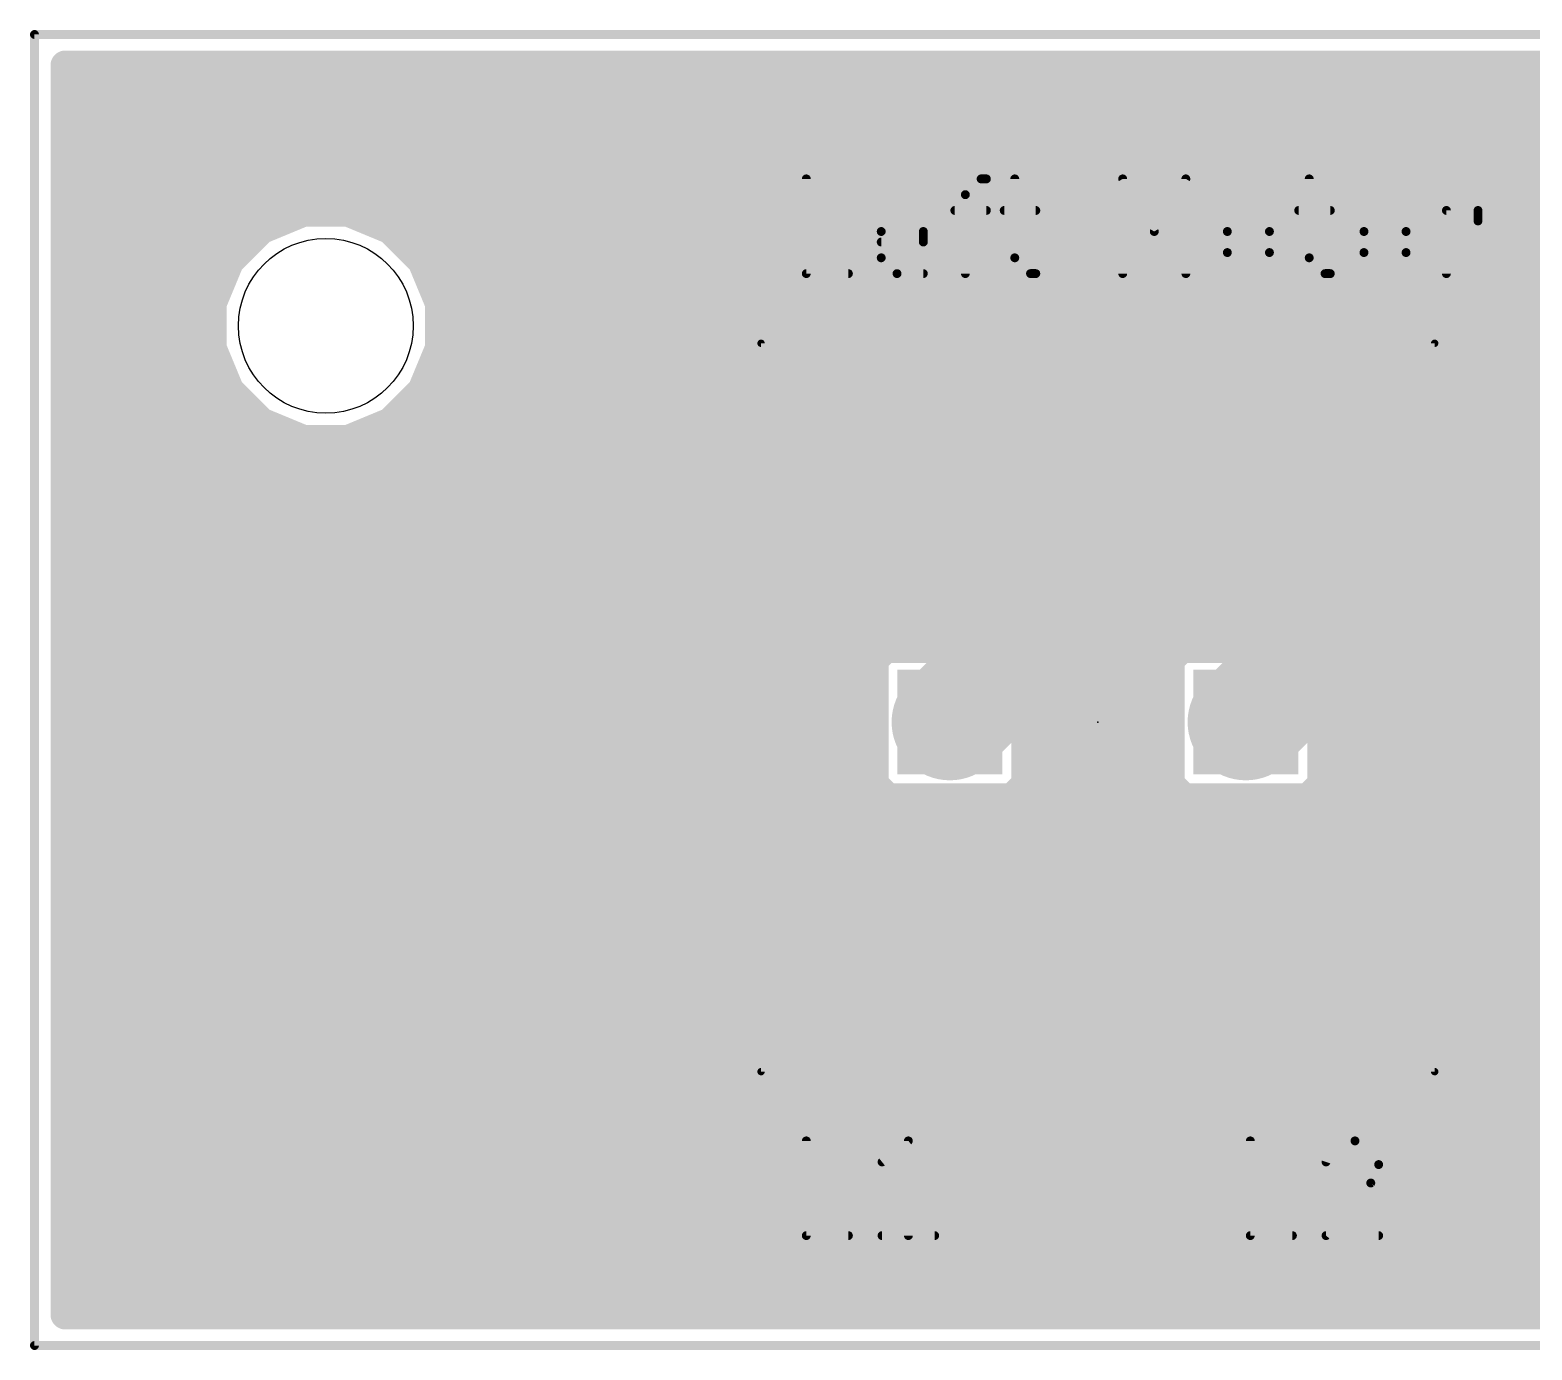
# Model space of a CAD drawing. Extents: x -50 to 50, y 0 to 88.
# Drawn here: x -50.08 to -24.3, y 65.42 to 88.08 of the extents above; entities that cross this region are included whole.
import ezdxf

# ---------------------------------------------------------------- set-up
doc = ezdxf.new("R2010")
doc.units = 0
for name, color, linetype in [('1', 12, 'CONTINUOUS'), ('16', 132, 'CONTINUOUS'), ('17', 110, 'CONTINUOUS'), ('20', 31, 'CONTINUOUS'), ('21', 253, 'CONTINUOUS'), ('23', 53, 'CONTINUOUS')]:
    doc.layers.add(name, color=color, linetype=linetype)

# ---------------------------------------------------------------- blocks, each defined once
blk = doc.blocks.new('RECT')
blk.add_solid([(-0.5, -0.5), (0.5, -0.5), (-0.5, 0.5), (0.5, 0.5)])
blk = doc.blocks.new('SQUAREP')
blk.add_solid([(-0.5, -0.5), (0.5, -0.5), (-0.5, 0.5), (0.5, 0.5)])

msp = doc.modelspace()

# ---------------------------------------------------------------- linework, layer by layer
at = {"layer": '1'}
for points, const_width in [([(-49.4738, 66.0262), (-49.4738, 87.4738)], 0.5), ([(-49.4738, 87.4738), (49.4738, 87.4738)], 0.5), ([(-49.4738, 87), (49.4738, 87)], 0.5), ([(-49.4738, 86.5), (49.4738, 86.5)], 0.5), ([(-25.679, 86.4924), (-26.1944, 86.2789)], 0.5), ([(-14.961, 86.4924), (-25.679, 86.4924)], 0.5), ([(-26.1944, 86.2789), (-26.5889, 85.8844)], 0.5), ([(-49.4738, 86), (-26.4733, 86)], 0.5), ([(-26.5889, 85.8844), (-34.9709, 77.5024)], 0.5), ([(-34.29, 76.2), (-25.4, 85.09)], 2), ([(-25.4, 85.09), (-15.24, 85.09)], 2), ([(-49.4738, 85.5), (-26.9733, 85.5)], 0.5), ([(-49.4738, 85), (-27.4733, 85)], 0.5), ([(-45.3879, 84.95), (-46.1046, 84.6531)], 0.5), ([(-44.6121, 84.95), (-45.3879, 84.95)], 0.5), ([(-43.8954, 84.6531), (-44.6121, 84.95)], 0.5), ([(-46.1046, 84.6531), (-46.6531, 84.1046)], 0.5), ([(-43.3469, 84.1046), (-43.8954, 84.6531)], 0.5), ([(-49.4738, 84.5), (-46.2577, 84.5)], 0.5), ([(-43.7423, 84.5), (-27.9733, 84.5)], 0.5), ([(-46.6531, 84.1046), (-46.95, 83.3879)], 0.5), ([(-43.05, 83.3879), (-43.3469, 84.1046)], 0.5), ([(-49.4738, 84), (-46.6964, 84)], 0.5), ([(-43.3035, 84), (-28.4733, 84)], 0.5), ([(-32.9876, 75.5191), (-24.8191, 83.6876)], 0.5), ([(-24.8191, 83.6876), (-23.7057, 83.6876)], 0.5), ([(-49.4738, 83.5), (-46.9036, 83.5)], 0.5), ([(-46.95, 83.3879), (-46.95, 82.6121)], 0.5), ([(-43.0964, 83.5), (-28.9733, 83.5)], 0.5), ([(-43.05, 82.6121), (-43.05, 83.3879)], 0.5), ([(-29.21, 76.2), (-22.86, 82.55)], 2), ([(-24.0489, 83.3444), (-29.8909, 77.5024)], 0.5), ([(-25.0067, 83.5), (-23.8933, 83.5)], 0.5), ([(-49.4738, 83), (-46.95, 83)], 0.5), ([(-43.05, 83), (-29.4733, 83)], 0.5), ([(-25.5067, 83), (-24.3933, 83)], 0.5), ([(-49.4738, 82.5), (-46.9036, 82.5)], 0.5), ([(-46.95, 82.6121), (-46.6531, 81.8954)], 0.5), ([(-43.3469, 81.8954), (-43.05, 82.6121)], 0.5), ([(-43.0964, 82.5), (-29.9733, 82.5)], 0.5), ([(-26.0067, 82.5), (-24.8933, 82.5)], 0.5), ([(-49.4738, 82), (-46.6965, 82)], 0.5), ([(-43.3036, 82), (-30.4733, 82)], 0.5), ([(-26.5067, 82), (-25.3933, 82)], 0.5), ([(-46.6531, 81.8954), (-46.1046, 81.3469)], 0.5), ([(-43.8954, 81.3469), (-43.3469, 81.8954)], 0.5), ([(-49.4738, 81.5), (-46.2577, 81.5)], 0.5), ([(-43.7423, 81.5), (-30.9733, 81.5)], 0.5), ([(-27.0067, 81.5), (-25.8933, 81.5)], 0.5), ([(-46.1046, 81.3469), (-45.3879, 81.05)], 0.5), ([(-44.6121, 81.05), (-43.8954, 81.3469)], 0.5), ([(-49.4738, 81), (-31.4733, 81)], 0.5), ([(-45.3879, 81.05), (-44.6121, 81.05)], 0.5), ([(-27.9076, 75.5191), (-22.2791, 81.1476)], 0.5), ([(-27.5067, 81), (-26.3933, 81)], 0.5), ([(-49.4738, 80.5), (-31.9733, 80.5)], 0.5), ([(-28.0067, 80.5), (-26.8933, 80.5)], 0.5), ([(-49.4738, 80), (-32.4733, 80)], 0.5), ([(-28.5067, 80), (-27.3933, 80)], 0.5), ([(-49.4738, 79.5), (-32.9733, 79.5)], 0.5), ([(-29.0067, 79.5), (-27.8933, 79.5)], 0.5), ([(-49.4738, 79), (-33.4733, 79)], 0.5), ([(-29.5067, 79), (-28.3933, 79)], 0.5), ([(-24.4267, 79), (-22.9924, 79)], 0.5), ([(-49.4738, 78.5), (-33.9733, 78.5)], 0.5), ([(-30.0067, 78.5), (-28.8933, 78.5)], 0.5), ([(-24.9267, 78.5), (-22.9924, 78.5)], 0.5), ([(-49.4738, 78), (-34.4733, 78)], 0.5), ([(-30.5067, 78), (-29.3933, 78)], 0.5), ([(-25.4267, 78), (-22.9924, 78)], 0.5), ([(-49.4738, 77.5), (-35.3591, 77.5)], 0.5), ([(-35.3567, 77.5024), (-35.5924, 77.2667)], 0.5), ([(-34.9709, 77.5024), (-35.3567, 77.5024)], 0.5), ([(-31.0067, 77.5), (-30.2791, 77.5)], 0.5), ([(-30.2767, 77.5024), (-30.5124, 77.2667)], 0.5), ([(-29.8909, 77.5024), (-30.2767, 77.5024)], 0.5), ([(-25.9267, 77.5), (-22.9924, 77.5)], 0.5), ([(-35.5924, 77.2667), (-35.5924, 76.7204)], 0.5), ([(-30.5124, 77.2667), (-30.5124, 76.7204)], 0.5), ([(-49.4738, 77), (-35.5924, 77)], 0.5), ([(-31.5067, 77), (-30.5124, 77)], 0.5), ([(-26.4267, 77), (-22.9924, 77)], 0.5), ([(-35.5924, 76.7204), (-35.6924, 76.479)], 0.5), ([(-30.5124, 76.7204), (-30.6124, 76.479)], 0.5), ([(-49.4738, 76.5), (-35.6837, 76.5)], 0.5), ([(-35.6924, 76.479), (-35.6924, 75.921)], 0.5), ([(-32.0067, 76.5), (-30.6037, 76.5)], 0.5), ([(-30.6124, 76.479), (-30.6124, 75.921)], 0.5), ([(-26.9267, 76.5), (-22.9924, 76.5)], 0.5), ([(-49.4738, 76), (-35.6924, 76)], 0.5), ([(-35.6924, 75.921), (-35.5924, 75.6796)], 0.5), ([(-32.5067, 76), (-30.6124, 76)], 0.5), ([(-30.6124, 75.921), (-30.5124, 75.6796)], 0.5), ([(-27.4267, 76), (-22.9924, 76)], 0.5), ([(-35.5924, 75.6796), (-35.5924, 75.1333)], 0.5), ([(-30.5124, 75.6796), (-30.5124, 75.1333)], 0.5), ([(-49.4738, 75.5), (-35.5924, 75.5)], 0.5), ([(-32.9876, 75.1333), (-32.9876, 75.5191)], 0.5), ([(-32.9876, 75.5), (-30.5124, 75.5)], 0.5), ([(-27.9076, 75.1333), (-27.9076, 75.5191)], 0.5), ([(-27.9076, 75.5), (-22.9924, 75.5)], 0.5), ([(-35.5924, 75.1333), (-35.3567, 74.8976)], 0.5), ([(-33.2233, 74.8976), (-32.9876, 75.1333)], 0.5), ([(-30.5124, 75.1333), (-30.2767, 74.8976)], 0.5), ([(-28.1433, 74.8976), (-27.9076, 75.1333)], 0.5), ([(-49.4738, 75), (-35.4591, 75)], 0.5), ([(-35.3567, 74.8976), (-34.8104, 74.8976)], 0.5), ([(-34.8104, 74.8976), (-34.569, 74.7976)], 0.5), ([(-34.569, 74.7976), (-34.011, 74.7976)], 0.5), ([(-34.011, 74.7976), (-33.7696, 74.8976)], 0.5), ([(-33.7696, 74.8976), (-33.2233, 74.8976)], 0.5), ([(-33.1209, 75), (-30.3791, 75)], 0.5), ([(-30.2767, 74.8976), (-29.7304, 74.8976)], 0.5), ([(-29.7304, 74.8976), (-29.489, 74.7976)], 0.5), ([(-29.489, 74.7976), (-28.931, 74.7976)], 0.5), ([(-28.931, 74.7976), (-28.6896, 74.8976)], 0.5), ([(-28.6896, 74.8976), (-28.1433, 74.8976)], 0.5), ([(-28.0409, 75), (-22.9924, 75)], 0.5), ([(-49.4738, 74.5), (-22.9924, 74.5)], 0.5), ([(-49.4738, 74), (-22.9924, 74)], 0.5), ([(-49.4738, 73.5), (-22.9924, 73.5)], 0.5), ([(-49.4738, 73), (-22.9924, 73)], 0.5), ([(-49.4738, 72.5), (-22.9924, 72.5)], 0.5), ([(-49.4738, 72), (-22.9924, 72)], 0.5), ([(-49.4738, 71.5), (-22.9924, 71.5)], 0.5), ([(-49.4738, 71), (-22.9924, 71)], 0.5), ([(-49.4738, 70.5), (-22.9924, 70.5)], 0.5), ([(-49.4738, 70), (-22.9924, 70)], 0.5), ([(-49.4738, 69.5), (-22.9924, 69.5)], 0.5), ([(-49.4738, 69), (-22.9924, 69)], 0.5), ([(-49.4738, 68.5), (-22.9924, 68.5)], 0.5), ([(-49.4738, 68), (-22.9924, 68)], 0.5), ([(-49.4738, 67.5), (-22.9924, 67.5)], 0.5), ([(-49.4738, 67), (-22.9924, 67)], 0.5), ([(-49.4738, 66.5), (-22.9924, 66.5)], 0.5), ([(-23.782, 66.0262), (-49.4738, 66.0262)], 0.5)]:
    msp.add_lwpolyline(points, dxfattribs=dict(at, const_width=const_width))
for points, const_width in [([(-49.3488, 87.4738, 1), (-49.5988, 87.4738)], 0.25), ([(-49.4738, 87.5988, 1), (-49.4738, 87.3488)], 0.25), ([(-49.4738, 87.125, 1), (-49.4738, 86.875)], 0.25), ([(-49.4738, 86.625, 1), (-49.4738, 86.375)], 0.25), ([(-25.679, 86.6174, 1), (-25.679, 86.3674)], 0.25), ([(-25.6311, 86.3769, 1), (-25.7268, 86.6079)], 0.25), ([(-26.2422, 86.3944, 1), (-26.1466, 86.1634)], 0.25), ([(-26.106, 86.1905, 1), (-26.2828, 86.3673)], 0.25), ([(-49.4738, 86.125, 1), (-49.4738, 85.875)], 0.25), ([(-26.6773, 85.9728, 1), (-26.5005, 85.796)], 0.25), ([(-26.5005, 85.796, 1), (-26.6773, 85.9728)], 0.25), ([(-26.4733, 85.875, 1), (-26.4733, 86.125)], 0.25), ([(-25.4, 85.59, 1), (-25.4, 84.59)], 1), ([(-25.0464, 84.7364, 1), (-25.7536, 85.4436)], 1), ([(-49.4738, 85.625, 1), (-49.4738, 85.375)], 0.25), ([(-26.9733, 85.375, 1), (-26.9733, 85.625)], 0.25), ([(-49.4738, 85.125, 1), (-49.4738, 84.875)], 0.25), ([(-45.3879, 85.075, 1), (-45.3879, 84.825)], 0.25), ([(-45.34, 84.8345, 1), (-45.4357, 85.0655)], 0.25), ([(-44.5643, 85.0655, 1), (-44.66, 84.8345)], 0.25), ([(-44.6121, 84.825, 1), (-44.6121, 85.075)], 0.25), ([(-27.4733, 84.875, 1), (-27.4733, 85.125)], 0.25), ([(-46.1524, 84.7686, 1), (-46.0567, 84.5376)], 0.25), ([(-46.0162, 84.5647, 1), (-46.193, 84.7415)], 0.25), ([(-43.807, 84.7415, 1), (-43.9838, 84.5647)], 0.25), ([(-43.9432, 84.5376, 1), (-43.8476, 84.7686)], 0.25), ([(-49.4738, 84.625, 1), (-49.4738, 84.375)], 0.25), ([(-46.2577, 84.375, 1), (-46.2577, 84.625)], 0.25), ([(-43.7423, 84.625, 1), (-43.7423, 84.375)], 0.25), ([(-27.9733, 84.375, 1), (-27.9733, 84.625)], 0.25), ([(-46.7415, 84.193, 1), (-46.5647, 84.0162)], 0.25), ([(-46.5376, 84.0567, 1), (-46.7686, 84.1524)], 0.25), ([(-43.2314, 84.1524, 1), (-43.4624, 84.0567)], 0.25), ([(-43.4353, 84.0162, 1), (-43.2585, 84.193)], 0.25), ([(-49.4738, 84.125, 1), (-49.4738, 83.875)], 0.25), ([(-46.6964, 83.875, 1), (-46.6964, 84.125)], 0.25), ([(-43.3035, 84.125, 1), (-43.3035, 83.875)], 0.25), ([(-28.4733, 83.875, 1), (-28.4733, 84.125)], 0.25), ([(-24.8191, 83.8126, 1), (-24.8191, 83.5626)], 0.25), ([(-24.7307, 83.5992, 1), (-24.9075, 83.776)], 0.25), ([(-49.4738, 83.625, 1), (-49.4738, 83.375)], 0.25), ([(-46.825, 83.3879, 1), (-47.075, 83.3879)], 0.25), ([(-47.0655, 83.4357, 1), (-46.8345, 83.34)], 0.25), ([(-46.9036, 83.375, 1), (-46.9036, 83.625)], 0.25), ([(-43.0964, 83.625, 1), (-43.0964, 83.375)], 0.25), ([(-42.925, 83.3879, 1), (-43.175, 83.3879)], 0.25), ([(-43.1655, 83.34, 1), (-42.9345, 83.4357)], 0.25), ([(-28.9733, 83.375, 1), (-28.9733, 83.625)], 0.25), ([(-25.0067, 83.625, 1), (-25.0067, 83.375)], 0.25), ([(-49.4738, 83.125, 1), (-49.4738, 82.875)], 0.25), ([(-46.95, 82.875, 1), (-46.95, 83.125)], 0.25), ([(-43.05, 83.125, 1), (-43.05, 82.875)], 0.25), ([(-29.4733, 82.875, 1), (-29.4733, 83.125)], 0.25), ([(-25.5067, 83.125, 1), (-25.5067, 82.875)], 0.25), ([(-24.3933, 82.875, 1), (-24.3933, 83.125)], 0.25), ([(-49.4738, 82.625, 1), (-49.4738, 82.375)], 0.25), ([(-46.8345, 82.66, 1), (-47.0655, 82.5643)], 0.25), ([(-46.9036, 82.375, 1), (-46.9036, 82.625)], 0.25), ([(-43.0964, 82.625, 1), (-43.0964, 82.375)], 0.25), ([(-42.9345, 82.5643, 1), (-43.1655, 82.66)], 0.25), ([(-29.9733, 82.375, 1), (-29.9733, 82.625)], 0.25), ([(-26.0067, 82.625, 1), (-26.0067, 82.375)], 0.25), ([(-24.8933, 82.375, 1), (-24.8933, 82.625)], 0.25), ([(-47.075, 82.6121, 1), (-46.825, 82.6121)], 0.25), ([(-43.175, 82.6121, 1), (-42.925, 82.6121)], 0.25), ([(-49.4738, 82.125, 1), (-49.4738, 81.875)], 0.25), ([(-46.6965, 81.875, 1), (-46.6965, 82.125)], 0.25), ([(-43.3036, 82.125, 1), (-43.3036, 81.875)], 0.25), ([(-30.4733, 81.875, 1), (-30.4733, 82.125)], 0.25), ([(-26.5067, 82.125, 1), (-26.5067, 81.875)], 0.25), ([(-25.3933, 81.875, 1), (-25.3933, 82.125)], 0.25), ([(-46.5647, 81.9838, 1), (-46.7415, 81.807)], 0.25), ([(-46.7686, 81.8476, 1), (-46.5376, 81.9432)], 0.25), ([(-43.4624, 81.9432, 1), (-43.2314, 81.8476)], 0.25), ([(-43.2585, 81.807, 1), (-43.4353, 81.9838)], 0.25), ([(-49.4738, 81.625, 1), (-49.4738, 81.375)], 0.25), ([(-46.2577, 81.375, 1), (-46.2577, 81.625)], 0.25), ([(-43.7423, 81.625, 1), (-43.7423, 81.375)], 0.25), ([(-30.9733, 81.375, 1), (-30.9733, 81.625)], 0.25), ([(-27.0067, 81.625, 1), (-27.0067, 81.375)], 0.25), ([(-25.8933, 81.375, 1), (-25.8933, 81.625)], 0.25), ([(-46.0567, 81.4624, 1), (-46.1524, 81.2314)], 0.25), ([(-46.193, 81.2585, 1), (-46.0162, 81.4353)], 0.25), ([(-43.9838, 81.4353, 1), (-43.807, 81.2585)], 0.25), ([(-43.8476, 81.2314, 1), (-43.9432, 81.4624)], 0.25), ([(-49.4738, 81.125, 1), (-49.4738, 80.875)], 0.25), ([(-45.3879, 81.175, 1), (-45.3879, 80.925)], 0.25), ([(-45.4357, 80.9345, 1), (-45.34, 81.1655)], 0.25), ([(-44.66, 81.1655, 1), (-44.5643, 80.9345)], 0.25), ([(-44.6121, 80.925, 1), (-44.6121, 81.175)], 0.25), ([(-31.4733, 80.875, 1), (-31.4733, 81.125)], 0.25), ([(-27.5067, 81.125, 1), (-27.5067, 80.875)], 0.25), ([(-26.3933, 80.875, 1), (-26.3933, 81.125)], 0.25), ([(-49.4738, 80.625, 1), (-49.4738, 80.375)], 0.25), ([(-31.9733, 80.375, 1), (-31.9733, 80.625)], 0.25), ([(-28.0067, 80.625, 1), (-28.0067, 80.375)], 0.25), ([(-26.8933, 80.375, 1), (-26.8933, 80.625)], 0.25), ([(-49.4738, 80.125, 1), (-49.4738, 79.875)], 0.25), ([(-32.4733, 79.875, 1), (-32.4733, 80.125)], 0.25), ([(-28.5067, 80.125, 1), (-28.5067, 79.875)], 0.25), ([(-27.3933, 79.875, 1), (-27.3933, 80.125)], 0.25), ([(-49.4738, 79.625, 1), (-49.4738, 79.375)], 0.25), ([(-32.9733, 79.375, 1), (-32.9733, 79.625)], 0.25), ([(-29.0067, 79.625, 1), (-29.0067, 79.375)], 0.25), ([(-27.8933, 79.375, 1), (-27.8933, 79.625)], 0.25), ([(-49.4738, 79.125, 1), (-49.4738, 78.875)], 0.25), ([(-33.4733, 78.875, 1), (-33.4733, 79.125)], 0.25), ([(-29.5067, 79.125, 1), (-29.5067, 78.875)], 0.25), ([(-28.3933, 78.875, 1), (-28.3933, 79.125)], 0.25), ([(-24.4267, 79.125, 1), (-24.4267, 78.875)], 0.25), ([(-49.4738, 78.625, 1), (-49.4738, 78.375)], 0.25), ([(-33.9733, 78.375, 1), (-33.9733, 78.625)], 0.25), ([(-30.0067, 78.625, 1), (-30.0067, 78.375)], 0.25), ([(-28.8933, 78.375, 1), (-28.8933, 78.625)], 0.25), ([(-24.9267, 78.625, 1), (-24.9267, 78.375)], 0.25), ([(-49.4738, 78.125, 1), (-49.4738, 77.875)], 0.25), ([(-34.4733, 77.875, 1), (-34.4733, 78.125)], 0.25), ([(-30.5067, 78.125, 1), (-30.5067, 77.875)], 0.25), ([(-29.3933, 77.875, 1), (-29.3933, 78.125)], 0.25), ([(-25.4267, 78.125, 1), (-25.4267, 77.875)], 0.25), ([(-49.4738, 77.625, 1), (-49.4738, 77.375)], 0.25), ([(-35.3567, 77.6274, 1), (-35.3567, 77.3774)], 0.25), ([(-35.2683, 77.414, 1), (-35.4451, 77.5908)], 0.25), ([(-35.3591, 77.375, 1), (-35.3591, 77.625)], 0.25), ([(-35.0593, 77.5908, 1), (-34.8825, 77.414)], 0.25), ([(-34.9709, 77.3774, 1), (-34.9709, 77.6274)], 0.25), ([(-31.0067, 77.625, 1), (-31.0067, 77.375)], 0.25), ([(-30.2767, 77.6274, 1), (-30.2767, 77.3774)], 0.25), ([(-30.1883, 77.414, 1), (-30.3651, 77.5908)], 0.25), ([(-30.2791, 77.375, 1), (-30.2791, 77.625)], 0.25), ([(-29.9793, 77.5908, 1), (-29.8025, 77.414)], 0.25), ([(-29.8909, 77.3774, 1), (-29.8909, 77.6274)], 0.25), ([(-25.9267, 77.625, 1), (-25.9267, 77.375)], 0.25), ([(-35.4674, 77.2667, 1), (-35.7174, 77.2667)], 0.25), ([(-35.6808, 77.3551, 1), (-35.504, 77.1783)], 0.25), ([(-30.3874, 77.2667, 1), (-30.6374, 77.2667)], 0.25), ([(-30.6008, 77.3551, 1), (-30.424, 77.1783)], 0.25), ([(-49.4738, 77.125, 1), (-49.4738, 76.875)], 0.25), ([(-35.5924, 76.875, 1), (-35.5924, 77.125)], 0.25), ([(-31.5067, 77.125, 1), (-31.5067, 76.875)], 0.25), ([(-30.5124, 76.875, 1), (-30.5124, 77.125)], 0.25), ([(-26.4267, 77.125, 1), (-26.4267, 76.875)], 0.25), ([(-35.7174, 76.7204, 1), (-35.4674, 76.7204)], 0.25), ([(-35.4769, 76.6725, 1), (-35.7079, 76.7682)], 0.25), ([(-34.6436, 76.5536, 1), (-33.9364, 75.8464)], 1), ([(-30.6374, 76.7204, 1), (-30.3874, 76.7204)], 0.25), ([(-30.3969, 76.6725, 1), (-30.6279, 76.7682)], 0.25), ([(-29.5636, 76.5536, 1), (-28.8564, 75.8464)], 1), ([(-49.4738, 76.625, 1), (-49.4738, 76.375)], 0.25), ([(-35.5674, 76.479, 1), (-35.8174, 76.479)], 0.25), ([(-35.8079, 76.5268, 1), (-35.5769, 76.4311)], 0.25), ([(-35.6837, 76.375, 1), (-35.6837, 76.625)], 0.25), ([(-32.0067, 76.625, 1), (-32.0067, 76.375)], 0.25), ([(-30.4874, 76.479, 1), (-30.7374, 76.479)], 0.25), ([(-30.7279, 76.5268, 1), (-30.4969, 76.4311)], 0.25), ([(-30.6037, 76.375, 1), (-30.6037, 76.625)], 0.25), ([(-26.9267, 76.625, 1), (-26.9267, 76.375)], 0.25), ([(-49.4738, 76.125, 1), (-49.4738, 75.875)], 0.25), ([(-35.5769, 75.9689, 1), (-35.8079, 75.8732)], 0.25), ([(-35.8174, 75.921, 1), (-35.5674, 75.921)], 0.25), ([(-35.6924, 75.875, 1), (-35.6924, 76.125)], 0.25), ([(-32.5067, 76.125, 1), (-32.5067, 75.875)], 0.25), ([(-30.4969, 75.9689, 1), (-30.7279, 75.8732)], 0.25), ([(-30.7374, 75.921, 1), (-30.4874, 75.921)], 0.25), ([(-30.6124, 75.875, 1), (-30.6124, 76.125)], 0.25), ([(-27.4267, 76.125, 1), (-27.4267, 75.875)], 0.25), ([(-35.4674, 75.6796, 1), (-35.7174, 75.6796)], 0.25), ([(-35.7079, 75.6318, 1), (-35.4769, 75.7275)], 0.25), ([(-30.3874, 75.6796, 1), (-30.6374, 75.6796)], 0.25), ([(-30.6279, 75.6318, 1), (-30.3969, 75.7275)], 0.25), ([(-49.4738, 75.625, 1), (-49.4738, 75.375)], 0.25), ([(-35.5924, 75.375, 1), (-35.5924, 75.625)], 0.25), ([(-32.8626, 75.5191, 1), (-33.1126, 75.5191)], 0.25), ([(-32.9876, 75.625, 1), (-32.9876, 75.375)], 0.25), ([(-33.076, 75.6075, 1), (-32.8992, 75.4307)], 0.25), ([(-30.5124, 75.375, 1), (-30.5124, 75.625)], 0.25), ([(-27.7826, 75.5191, 1), (-28.0326, 75.5191)], 0.25), ([(-27.9076, 75.625, 1), (-27.9076, 75.375)], 0.25), ([(-27.996, 75.6075, 1), (-27.8192, 75.4307)], 0.25), ([(-35.504, 75.2217, 1), (-35.6808, 75.0449)], 0.25), ([(-32.8992, 75.0449, 1), (-33.076, 75.2217)], 0.25), ([(-30.424, 75.2217, 1), (-30.6008, 75.0449)], 0.25), ([(-27.8192, 75.0449, 1), (-27.996, 75.2217)], 0.25), ([(-49.4738, 75.125, 1), (-49.4738, 74.875)], 0.25), ([(-35.7174, 75.1333, 1), (-35.4674, 75.1333)], 0.25), ([(-35.3567, 75.0226, 1), (-35.3567, 74.7726)], 0.25), ([(-35.4591, 74.875, 1), (-35.4591, 75.125)], 0.25), ([(-35.4451, 74.8092, 1), (-35.2683, 74.986)], 0.25), ([(-34.7625, 75.0131, 1), (-34.8582, 74.7821)], 0.25), ([(-34.8104, 74.7726, 1), (-34.8104, 75.0226)], 0.25), ([(-34.569, 74.9226, 1), (-34.569, 74.6726)], 0.25), ([(-34.6168, 74.6821, 1), (-34.5211, 74.9131)], 0.25), ([(-34.0589, 74.9131, 1), (-33.9632, 74.6821)], 0.25), ([(-34.011, 74.6726, 1), (-34.011, 74.9226)], 0.25), ([(-33.7696, 75.0226, 1), (-33.7696, 74.7726)], 0.25), ([(-33.7218, 74.7821, 1), (-33.8175, 75.0131)], 0.25), ([(-33.3117, 74.986, 1), (-33.1349, 74.8092)], 0.25), ([(-33.1209, 75.125, 1), (-33.1209, 74.875)], 0.25), ([(-33.2233, 74.7726, 1), (-33.2233, 75.0226)], 0.25), ([(-33.1126, 75.1333, 1), (-32.8626, 75.1333)], 0.25), ([(-30.6374, 75.1333, 1), (-30.3874, 75.1333)], 0.25), ([(-30.2767, 75.0226, 1), (-30.2767, 74.7726)], 0.25), ([(-30.3791, 74.875, 1), (-30.3791, 75.125)], 0.25), ([(-30.3651, 74.8092, 1), (-30.1883, 74.986)], 0.25), ([(-29.6825, 75.0131, 1), (-29.7782, 74.7821)], 0.25), ([(-29.7304, 74.7726, 1), (-29.7304, 75.0226)], 0.25), ([(-29.489, 74.9226, 1), (-29.489, 74.6726)], 0.25), ([(-29.5368, 74.6821, 1), (-29.4411, 74.9131)], 0.25), ([(-28.9789, 74.9131, 1), (-28.8832, 74.6821)], 0.25), ([(-28.931, 74.6726, 1), (-28.931, 74.9226)], 0.25), ([(-28.6896, 75.0226, 1), (-28.6896, 74.7726)], 0.25), ([(-28.6418, 74.7821, 1), (-28.7375, 75.0131)], 0.25), ([(-28.2317, 74.986, 1), (-28.0549, 74.8092)], 0.25), ([(-28.0409, 75.125, 1), (-28.0409, 74.875)], 0.25), ([(-28.1433, 74.7726, 1), (-28.1433, 75.0226)], 0.25), ([(-28.0326, 75.1333, 1), (-27.7826, 75.1333)], 0.25), ([(-49.4738, 74.625, 1), (-49.4738, 74.375)], 0.25), ([(-49.4738, 74.125, 1), (-49.4738, 73.875)], 0.25), ([(-49.4738, 73.625, 1), (-49.4738, 73.375)], 0.25), ([(-49.4738, 73.125, 1), (-49.4738, 72.875)], 0.25), ([(-49.4738, 72.625, 1), (-49.4738, 72.375)], 0.25), ([(-49.4738, 72.125, 1), (-49.4738, 71.875)], 0.25), ([(-49.4738, 71.625, 1), (-49.4738, 71.375)], 0.25), ([(-49.4738, 71.125, 1), (-49.4738, 70.875)], 0.25), ([(-49.4738, 70.625, 1), (-49.4738, 70.375)], 0.25), ([(-49.4738, 70.125, 1), (-49.4738, 69.875)], 0.25), ([(-49.4738, 69.625, 1), (-49.4738, 69.375)], 0.25), ([(-49.4738, 69.125, 1), (-49.4738, 68.875)], 0.25), ([(-49.4738, 68.625, 1), (-49.4738, 68.375)], 0.25), ([(-49.4738, 68.125, 1), (-49.4738, 67.875)], 0.25), ([(-49.4738, 67.625, 1), (-49.4738, 67.375)], 0.25), ([(-49.4738, 67.125, 1), (-49.4738, 66.875)], 0.25), ([(-49.4738, 66.625, 1), (-49.4738, 66.375)], 0.25), ([(-49.4738, 66.1512, 1), (-49.4738, 65.9012)], 0.25), ([(-49.5988, 66.0262, 1), (-49.3488, 66.0262)], 0.25)]:
    msp.add_lwpolyline(points, format="xyb", dxfattribs=dict(at, const_width=const_width))
at = {"layer": '16', "const_width": 0.5}
for points in [[(-49.4738, 66.0262), (-49.4738, 87.4738)], [(-49.4738, 87.4738), (49.4738, 87.4738)], [(-49.4738, 87), (49.4738, 87)], [(-49.4738, 86.5), (49.4738, 86.5)], [(-49.4738, 86), (49.4738, 86)], [(-49.4738, 85.5), (49.4738, 85.5)], [(-49.4738, 85), (49.4738, 85)], [(-45.3879, 84.95), (-46.1046, 84.6531)], [(-44.6121, 84.95), (-45.3879, 84.95)], [(-43.8954, 84.6531), (-44.6121, 84.95)], [(-46.1046, 84.6531), (-46.6531, 84.1046)], [(-43.3469, 84.1046), (-43.8954, 84.6531)], [(-49.4738, 84.5), (-46.2577, 84.5)], [(-43.7423, 84.5), (43.7423, 84.5)], [(-46.6531, 84.1046), (-46.95, 83.3879)], [(-43.05, 83.3879), (-43.3469, 84.1046)], [(-49.4738, 84), (-46.6964, 84)], [(-43.3035, 84), (43.3036, 84)], [(-49.4738, 83.5), (-46.9036, 83.5)], [(-46.95, 83.3879), (-46.95, 82.6121)], [(-43.0964, 83.5), (-22.6233, 83.5)], [(-43.05, 82.6121), (-43.05, 83.3879)], [(-49.4738, 83), (-46.95, 83)], [(-43.05, 83), (-22.9215, 83)], [(-49.4738, 82.5), (-46.9036, 82.5)], [(-46.95, 82.6121), (-46.6531, 81.8954)], [(-43.3469, 81.8954), (-43.05, 82.6121)], [(-43.0964, 82.5), (-22.9924, 82.5)], [(-49.4738, 82), (-46.6965, 82)], [(-43.3036, 82), (-22.8801, 82)], [(-46.6531, 81.8954), (-46.1046, 81.3469)], [(-43.8954, 81.3469), (-43.3469, 81.8954)], [(-49.4738, 81.5), (-46.2577, 81.5)], [(-43.7423, 81.5), (-22.5233, 81.5)], [(-46.1046, 81.3469), (-45.3879, 81.05)], [(-44.6121, 81.05), (-43.8954, 81.3469)], [(-49.4738, 81), (-9.1963, 81)], [(-45.3879, 81.05), (-44.6121, 81.05)], [(-49.4738, 80.5), (-8.6963, 80.5)], [(-49.4738, 80), (-8.1963, 80)], [(-49.4738, 79.5), (-7.6963, 79.5)], [(-49.4738, 79), (-7.1963, 79)], [(-49.4738, 78.5), (-6.6963, 78.5)], [(-49.4738, 78), (-5.9331, 78)], [(-49.4738, 77.5), (-35.3591, 77.5)], [(-35.3567, 77.5024), (-35.5924, 77.2667)], [(-33.2233, 77.5024), (-35.3567, 77.5024)], [(-32.9876, 77.2667), (-33.2233, 77.5024)], [(-33.2209, 77.5), (-30.2791, 77.5)], [(-30.2767, 77.5024), (-30.5124, 77.2667)], [(-28.1433, 77.5024), (-30.2767, 77.5024)], [(-27.9076, 77.2667), (-28.1433, 77.5024)], [(-28.1409, 77.5), (28.1409, 77.5)], [(-35.5924, 77.2667), (-35.5924, 75.1333)], [(-32.9876, 75.1333), (-32.9876, 77.2667)], [(-30.5124, 77.2667), (-30.5124, 75.1333)], [(-27.9076, 75.1333), (-27.9076, 77.2667)], [(-49.4738, 77), (-35.5924, 77)], [(-32.9876, 77), (-30.5124, 77)], [(-27.9076, 77), (-13.3043, 77)], [(-49.4738, 76.5), (-35.5924, 76.5)], [(-32.9876, 76.5), (-30.5124, 76.5)], [(-27.9076, 76.5), (-13.5072, 76.5)], [(-49.4738, 76), (-35.5924, 76)], [(-32.9876, 76), (-30.5124, 76)], [(-27.9076, 76), (-13.2947, 76)], [(-49.4738, 75.5), (-35.5924, 75.5)], [(-32.9876, 75.5), (-30.5124, 75.5)], [(-27.9076, 75.5), (-12.4736, 75.5)], [(-35.5924, 75.1333), (-35.3567, 74.8976)], [(-33.2233, 74.8976), (-32.9876, 75.1333)], [(-30.5124, 75.1333), (-30.2767, 74.8976)], [(-28.1433, 74.8976), (-27.9076, 75.1333)], [(-49.4738, 75), (-35.4591, 75)], [(-35.3567, 74.8976), (-33.2233, 74.8976)], [(-33.1209, 75), (-30.3791, 75)], [(-30.2767, 74.8976), (-28.1433, 74.8976)], [(-28.0409, 75), (-11.9736, 75)], [(-49.4738, 74.5), (-11.4736, 74.5)], [(-49.4738, 74), (-10.9736, 74)], [(-49.4738, 73.5), (-10.4736, 73.5)], [(-49.4738, 73), (-9.9736, 73)], [(-49.4738, 72.5), (-9.4736, 72.5)], [(-49.4738, 72), (-8.9736, 72)], [(-49.4738, 71.5), (-8.4736, 71.5)], [(-49.4738, 71), (-7.9736, 71)], [(-49.4738, 70.5), (-7.4736, 70.5)], [(-49.4738, 70), (-6.9736, 70)], [(-49.4738, 69.5), (-22.3706, 69.5)], [(-49.4738, 69), (-22.7176, 69)], [(-49.4738, 68.5), (-22.7925, 68.5)], [(-49.4738, 68), (-22.6513, 68)], [(-49.4738, 67.5), (-22.1249, 67.5)], [(-49.4738, 67), (-9.9133, 67)], [(-49.4738, 66.5), (-10.2174, 66.5)], [(-23.782, 66.0262), (-49.4738, 66.0262)]]:
    msp.add_lwpolyline(points, dxfattribs=at)
at = {"layer": '16', "const_width": 0.25}
for points in [[(-49.3488, 87.4738, 1), (-49.5988, 87.4738)], [(-49.4738, 87.5988, 1), (-49.4738, 87.3488)], [(-49.4738, 87.125, 1), (-49.4738, 86.875)], [(-49.4738, 86.625, 1), (-49.4738, 86.375)], [(-49.4738, 86.125, 1), (-49.4738, 85.875)], [(-49.4738, 85.625, 1), (-49.4738, 85.375)], [(-49.4738, 85.125, 1), (-49.4738, 84.875)], [(-45.3879, 85.075, 1), (-45.3879, 84.825)], [(-45.34, 84.8345, 1), (-45.4357, 85.0655)], [(-44.5643, 85.0655, 1), (-44.66, 84.8345)], [(-44.6121, 84.825, 1), (-44.6121, 85.075)], [(-46.1524, 84.7686, 1), (-46.0567, 84.5376)], [(-46.0162, 84.5647, 1), (-46.193, 84.7415)], [(-43.807, 84.7415, 1), (-43.9838, 84.5647)], [(-43.9432, 84.5376, 1), (-43.8476, 84.7686)], [(-49.4738, 84.625, 1), (-49.4738, 84.375)], [(-46.2577, 84.375, 1), (-46.2577, 84.625)], [(-43.7423, 84.625, 1), (-43.7423, 84.375)], [(-46.7415, 84.193, 1), (-46.5647, 84.0162)], [(-46.5376, 84.0567, 1), (-46.7686, 84.1524)], [(-43.2314, 84.1524, 1), (-43.4624, 84.0567)], [(-43.4353, 84.0162, 1), (-43.2585, 84.193)], [(-49.4738, 84.125, 1), (-49.4738, 83.875)], [(-46.6964, 83.875, 1), (-46.6964, 84.125)], [(-43.3035, 84.125, 1), (-43.3035, 83.875)], [(-49.4738, 83.625, 1), (-49.4738, 83.375)], [(-46.825, 83.3879, 1), (-47.075, 83.3879)], [(-47.0655, 83.4357, 1), (-46.8345, 83.34)], [(-46.9036, 83.375, 1), (-46.9036, 83.625)], [(-43.0964, 83.625, 1), (-43.0964, 83.375)], [(-42.925, 83.3879, 1), (-43.175, 83.3879)], [(-43.1655, 83.34, 1), (-42.9345, 83.4357)], [(-49.4738, 83.125, 1), (-49.4738, 82.875)], [(-46.95, 82.875, 1), (-46.95, 83.125)], [(-43.05, 83.125, 1), (-43.05, 82.875)], [(-49.4738, 82.625, 1), (-49.4738, 82.375)], [(-46.8345, 82.66, 1), (-47.0655, 82.5643)], [(-46.9036, 82.375, 1), (-46.9036, 82.625)], [(-43.0964, 82.625, 1), (-43.0964, 82.375)], [(-42.9345, 82.5643, 1), (-43.1655, 82.66)], [(-47.075, 82.6121, 1), (-46.825, 82.6121)], [(-43.175, 82.6121, 1), (-42.925, 82.6121)], [(-49.4738, 82.125, 1), (-49.4738, 81.875)], [(-46.6965, 81.875, 1), (-46.6965, 82.125)], [(-43.3036, 82.125, 1), (-43.3036, 81.875)], [(-46.5647, 81.9838, 1), (-46.7415, 81.807)], [(-46.7686, 81.8476, 1), (-46.5376, 81.9432)], [(-43.4624, 81.9432, 1), (-43.2314, 81.8476)], [(-43.2585, 81.807, 1), (-43.4353, 81.9838)], [(-49.4738, 81.625, 1), (-49.4738, 81.375)], [(-46.2577, 81.375, 1), (-46.2577, 81.625)], [(-43.7423, 81.625, 1), (-43.7423, 81.375)], [(-46.0567, 81.4624, 1), (-46.1524, 81.2314)], [(-46.193, 81.2585, 1), (-46.0162, 81.4353)], [(-43.9838, 81.4353, 1), (-43.807, 81.2585)], [(-43.8476, 81.2314, 1), (-43.9432, 81.4624)], [(-49.4738, 81.125, 1), (-49.4738, 80.875)], [(-45.3879, 81.175, 1), (-45.3879, 80.925)], [(-45.4357, 80.9345, 1), (-45.34, 81.1655)], [(-44.66, 81.1655, 1), (-44.5643, 80.9345)], [(-44.6121, 80.925, 1), (-44.6121, 81.175)], [(-49.4738, 80.625, 1), (-49.4738, 80.375)], [(-49.4738, 80.125, 1), (-49.4738, 79.875)], [(-49.4738, 79.625, 1), (-49.4738, 79.375)], [(-49.4738, 79.125, 1), (-49.4738, 78.875)], [(-49.4738, 78.625, 1), (-49.4738, 78.375)], [(-49.4738, 78.125, 1), (-49.4738, 77.875)], [(-49.4738, 77.625, 1), (-49.4738, 77.375)], [(-35.3567, 77.6274, 1), (-35.3567, 77.3774)], [(-35.2683, 77.414, 1), (-35.4451, 77.5908)], [(-35.3591, 77.375, 1), (-35.3591, 77.625)], [(-33.1349, 77.5908, 1), (-33.3117, 77.414)], [(-33.2209, 77.625, 1), (-33.2209, 77.375)], [(-33.2233, 77.3774, 1), (-33.2233, 77.6274)], [(-30.2767, 77.6274, 1), (-30.2767, 77.3774)], [(-30.1883, 77.414, 1), (-30.3651, 77.5908)], [(-30.2791, 77.375, 1), (-30.2791, 77.625)], [(-28.0549, 77.5908, 1), (-28.2317, 77.414)], [(-28.1409, 77.625, 1), (-28.1409, 77.375)], [(-28.1433, 77.3774, 1), (-28.1433, 77.6274)], [(-35.4674, 77.2667, 1), (-35.7174, 77.2667)], [(-35.6808, 77.3551, 1), (-35.504, 77.1783)], [(-32.8626, 77.2667, 1), (-33.1126, 77.2667)], [(-33.076, 77.1783, 1), (-32.8992, 77.3551)], [(-30.3874, 77.2667, 1), (-30.6374, 77.2667)], [(-30.6008, 77.3551, 1), (-30.424, 77.1783)], [(-27.7826, 77.2667, 1), (-28.0326, 77.2667)], [(-27.996, 77.1783, 1), (-27.8192, 77.3551)], [(-49.4738, 77.125, 1), (-49.4738, 76.875)], [(-35.5924, 76.875, 1), (-35.5924, 77.125)], [(-32.9876, 77.125, 1), (-32.9876, 76.875)], [(-30.5124, 76.875, 1), (-30.5124, 77.125)], [(-27.9076, 77.125, 1), (-27.9076, 76.875)], [(-49.4738, 76.625, 1), (-49.4738, 76.375)], [(-35.5924, 76.375, 1), (-35.5924, 76.625)], [(-32.9876, 76.625, 1), (-32.9876, 76.375)], [(-30.5124, 76.375, 1), (-30.5124, 76.625)], [(-27.9076, 76.625, 1), (-27.9076, 76.375)], [(-49.4738, 76.125, 1), (-49.4738, 75.875)], [(-35.5924, 75.875, 1), (-35.5924, 76.125)], [(-32.9876, 76.125, 1), (-32.9876, 75.875)], [(-30.5124, 75.875, 1), (-30.5124, 76.125)], [(-27.9076, 76.125, 1), (-27.9076, 75.875)], [(-49.4738, 75.625, 1), (-49.4738, 75.375)], [(-35.5924, 75.375, 1), (-35.5924, 75.625)], [(-32.9876, 75.625, 1), (-32.9876, 75.375)], [(-30.5124, 75.375, 1), (-30.5124, 75.625)], [(-27.9076, 75.625, 1), (-27.9076, 75.375)], [(-35.504, 75.2217, 1), (-35.6808, 75.0449)], [(-32.8992, 75.0449, 1), (-33.076, 75.2217)], [(-30.424, 75.2217, 1), (-30.6008, 75.0449)], [(-27.8192, 75.0449, 1), (-27.996, 75.2217)], [(-49.4738, 75.125, 1), (-49.4738, 74.875)], [(-35.7174, 75.1333, 1), (-35.4674, 75.1333)], [(-35.3567, 75.0226, 1), (-35.3567, 74.7726)], [(-35.4591, 74.875, 1), (-35.4591, 75.125)], [(-35.4451, 74.8092, 1), (-35.2683, 74.986)], [(-33.3117, 74.986, 1), (-33.1349, 74.8092)], [(-33.1209, 75.125, 1), (-33.1209, 74.875)], [(-33.2233, 74.7726, 1), (-33.2233, 75.0226)], [(-33.1126, 75.1333, 1), (-32.8626, 75.1333)], [(-30.6374, 75.1333, 1), (-30.3874, 75.1333)], [(-30.2767, 75.0226, 1), (-30.2767, 74.7726)], [(-30.3791, 74.875, 1), (-30.3791, 75.125)], [(-30.3651, 74.8092, 1), (-30.1883, 74.986)], [(-28.2317, 74.986, 1), (-28.0549, 74.8092)], [(-28.0409, 75.125, 1), (-28.0409, 74.875)], [(-28.1433, 74.7726, 1), (-28.1433, 75.0226)], [(-28.0326, 75.1333, 1), (-27.7826, 75.1333)], [(-49.4738, 74.625, 1), (-49.4738, 74.375)], [(-49.4738, 74.125, 1), (-49.4738, 73.875)], [(-49.4738, 73.625, 1), (-49.4738, 73.375)], [(-49.4738, 73.125, 1), (-49.4738, 72.875)], [(-49.4738, 72.625, 1), (-49.4738, 72.375)], [(-49.4738, 72.125, 1), (-49.4738, 71.875)], [(-49.4738, 71.625, 1), (-49.4738, 71.375)], [(-49.4738, 71.125, 1), (-49.4738, 70.875)], [(-49.4738, 70.625, 1), (-49.4738, 70.375)], [(-49.4738, 70.125, 1), (-49.4738, 69.875)], [(-49.4738, 69.625, 1), (-49.4738, 69.375)], [(-49.4738, 69.125, 1), (-49.4738, 68.875)], [(-49.4738, 68.625, 1), (-49.4738, 68.375)], [(-49.4738, 68.125, 1), (-49.4738, 67.875)], [(-49.4738, 67.625, 1), (-49.4738, 67.375)], [(-49.4738, 67.125, 1), (-49.4738, 66.875)], [(-49.4738, 66.625, 1), (-49.4738, 66.375)], [(-49.4738, 66.1512, 1), (-49.4738, 65.9012)], [(-49.5988, 66.0262, 1), (-49.3488, 66.0262)]]:
    msp.add_lwpolyline(points, format="xyb", dxfattribs=at)
at = {"layer": '20', "const_width": 0.1524}
for points in [[(50, 88), (-50, 88)], [(-50, 88), (-50, 65.5)], [(-50, 65.5), (-24, 65.5)]]:
    msp.add_lwpolyline(points, dxfattribs=at)
at = {"layer": '20', "const_width": 0.0762}
for points in [[(-50, 88.0381, 1), (-50, 87.9619)], [(-49.9619, 88, 1), (-50.0381, 88)], [(-50, 65.5381, 1), (-50, 65.4619)], [(-50.0381, 65.5, 1), (-49.9619, 65.5)]]:
    msp.add_lwpolyline(points, format="xyb", dxfattribs=at)
at = {"layer": '20'}
msp.add_circle((-45, 83), 1.5, dxfattribs=at)
at = {"layer": '21'}
for points, const_width in [([(-36.7538, 85.5218), (-36.7538, 83.8962)], 0.1524), ([(-33.7537, 85.5218), (-33.6633, 85.5218)], 0.1524), ([(-33.1767, 85.5218), (-33.1767, 84.1671)], 0.1524), ([(-31.3241, 83.8962), (-31.3241, 85.5218)], 0.1524), ([(-31.3241, 85.5218), (-30.7822, 84.6187)], 0.1524), ([(-30.7822, 84.6187), (-30.2403, 85.5218)], 0.1524), ([(-30.2403, 85.5218), (-30.2403, 83.8962)], 0.1524), ([(-28.1226, 85.5218), (-28.1226, 84.1671)], 0.1524), ([(-34.0246, 83.8962), (-34.0246, 85.2509)], 0.1524), ([(-34.2052, 84.9799), (-33.6633, 84.9799)], 0.1524), ([(-33.3573, 84.9799), (-32.8155, 84.9799)], 0.1524), ([(-28.3032, 84.9799), (-27.7614, 84.9799)], 0.1524), ([(-25.7682, 83.8962), (-25.7682, 84.9799)], 0.1524), ([(-25.7682, 84.9799), (-25.2264, 84.9799)], 0.1524), ([(-25.2264, 84.9799), (-25.2264, 84.7993)], 0.1524), ([(-35.4681, 84.1671), (-35.4681, 84.6187)], 0.1524), ([(-34.7456, 84.6187), (-34.7456, 84.4381)], 0.1524), ([(-29.5282, 84.2574), (-29.5282, 84.6187)], 0.1524), ([(-28.8057, 84.6187), (-28.8057, 84.2574)], 0.1524), ([(-27.1835, 84.2574), (-27.1835, 84.6187)], 0.1524), ([(-26.461, 84.6187), (-26.461, 84.2574)], 0.1524), ([(-34.7456, 84.4381), (-35.4681, 84.4381)], 0.1524), ([(-36.7538, 83.8962), (-36.0313, 83.8962)], 0.1524), ([(-34.7456, 83.8962), (-35.1971, 83.8962)], 0.1524), ([(-32.9058, 83.8962), (-32.8155, 83.8962)], 0.1524), ([(-27.8517, 83.8962), (-27.7614, 83.8962)], 0.1524), ([(-25.97, 82.7), (-37.53, 82.7)], 0.127), ([(-37.53, 82.7), (-37.53, 70.2)], 0.127), ([(-25.97, 70.2), (-25.97, 82.7)], 0.127), ([(-37.53, 70.2), (-25.97, 70.2)], 0.127), ([(-36.7538, 69.0118), (-36.7538, 67.3862)], 0.1524), ([(-35.4542, 68.6506), (-35.0026, 69.0118)], 0.1524), ([(-35.0026, 69.0118), (-35.0026, 67.3862)], 0.1524), ([(-29.1338, 69.0118), (-29.1338, 67.3862)], 0.1524), ([(-27.0665, 68.2893), (-27.8342, 67.3862)], 0.1524), ([(-36.7538, 67.3862), (-36.0313, 67.3862)], 0.1524), ([(-35.4542, 67.3862), (-34.5511, 67.3862)], 0.1524), ([(-29.1338, 67.3862), (-28.4113, 67.3862)], 0.1524), ([(-27.8342, 67.3862), (-26.9311, 67.3862)], 0.1524)]:
    msp.add_lwpolyline(points, dxfattribs=dict(at, const_width=const_width))
for points, const_width in [([(-36.7157, 85.5218, 1), (-36.7919, 85.5218)], 0.0762), ([(-33.7537, 85.5218, 0.4142), (-34.0246, 85.2509)], 0.1524), ([(-33.7537, 85.5599, 1), (-33.7537, 85.4837)], 0.0762), ([(-33.7537, 85.4837, 1), (-33.7537, 85.5599)], 0.0762), ([(-33.6633, 85.4837, 1), (-33.6633, 85.5599)], 0.0762), ([(-33.1386, 85.5218, 1), (-33.2148, 85.5218)], 0.0762), ([(-31.286, 85.5218, 1), (-31.3622, 85.5218)], 0.0762), ([(-31.2914, 85.5414, 1), (-31.3567, 85.5022)], 0.0762), ([(-30.2022, 85.5218, 1), (-30.2784, 85.5218)], 0.0762), ([(-30.2077, 85.5022, 1), (-30.273, 85.5414)], 0.0762), ([(-28.0845, 85.5218, 1), (-28.1607, 85.5218)], 0.0762), ([(-33.9865, 85.2509, 1), (-34.0627, 85.2509)], 0.0762), ([(-34.0627, 85.2509, 1), (-33.9865, 85.2509)], 0.0762), ([(-34.7456, 84.6187, 1), (-35.4681, 84.6187)], 0.1524), ([(-34.2052, 85.018, 1), (-34.2052, 84.9418)], 0.0762), ([(-33.6633, 84.9418, 1), (-33.6633, 85.018)], 0.0762), ([(-33.3573, 85.018, 1), (-33.3573, 84.9418)], 0.0762), ([(-32.8155, 84.9418, 1), (-32.8155, 85.018)], 0.0762), ([(-28.8057, 84.6187, 1), (-29.5282, 84.6187)], 0.1524), ([(-28.3032, 85.018, 1), (-28.3032, 84.9418)], 0.0762), ([(-27.7614, 84.9418, 1), (-27.7614, 85.018)], 0.0762), ([(-26.461, 84.6187, 1), (-27.1835, 84.6187)], 0.1524), ([(-25.7301, 84.9799, 1), (-25.8063, 84.9799)], 0.0762), ([(-25.7682, 85.018, 1), (-25.7682, 84.9418)], 0.0762), ([(-25.1883, 84.9799, 1), (-25.2645, 84.9799)], 0.0762), ([(-25.2645, 84.7993, 1), (-25.1883, 84.7993)], 0.0762), ([(-25.2264, 84.9418, 1), (-25.2264, 85.018)], 0.0762), ([(-35.43, 84.6187, 1), (-35.5062, 84.6187)], 0.0762), ([(-35.5062, 84.6187, 1), (-35.43, 84.6187)], 0.0762), ([(-34.7075, 84.6187, 1), (-34.7837, 84.6187)], 0.0762), ([(-34.7837, 84.6187, 1), (-34.7075, 84.6187)], 0.0762), ([(-30.8149, 84.6383, 1), (-30.7495, 84.5991)], 0.0762), ([(-30.8149, 84.5991, 1), (-30.7495, 84.6383)], 0.0762), ([(-29.4901, 84.6187, 1), (-29.5663, 84.6187)], 0.0762), ([(-29.5663, 84.6187, 1), (-29.4901, 84.6187)], 0.0762), ([(-28.7676, 84.6187, 1), (-28.8438, 84.6187)], 0.0762), ([(-28.8438, 84.6187, 1), (-28.7676, 84.6187)], 0.0762), ([(-27.1454, 84.6187, 1), (-27.2216, 84.6187)], 0.0762), ([(-27.2216, 84.6187, 1), (-27.1454, 84.6187)], 0.0762), ([(-26.4229, 84.6187, 1), (-26.4991, 84.6187)], 0.0762), ([(-26.4991, 84.6187, 1), (-26.4229, 84.6187)], 0.0762), ([(-35.4681, 84.4762, 1), (-35.4681, 84.4)], 0.0762), ([(-34.7837, 84.4381, 1), (-34.7075, 84.4381)], 0.0762), ([(-34.7456, 84.4, 1), (-34.7456, 84.4762)], 0.0762), ([(-29.5282, 84.2574, 1), (-28.8057, 84.2574)], 0.1524), ([(-29.4901, 84.2574, 1), (-29.5663, 84.2574)], 0.0762), ([(-29.5663, 84.2574, 1), (-29.4901, 84.2574)], 0.0762), ([(-28.7676, 84.2574, 1), (-28.8438, 84.2574)], 0.0762), ([(-28.8438, 84.2574, 1), (-28.7676, 84.2574)], 0.0762), ([(-27.1835, 84.2574, 1), (-26.461, 84.2574)], 0.1524), ([(-27.1454, 84.2574, 1), (-27.2216, 84.2574)], 0.0762), ([(-27.2216, 84.2574, 1), (-27.1454, 84.2574)], 0.0762), ([(-26.4229, 84.2574, 1), (-26.4991, 84.2574)], 0.0762), ([(-26.4991, 84.2574, 1), (-26.4229, 84.2574)], 0.0762), ([(-35.4681, 84.1671, 0.4142), (-35.1971, 83.8962)], 0.1524), ([(-35.43, 84.1671, 1), (-35.5062, 84.1671)], 0.0762), ([(-35.5062, 84.1671, 1), (-35.43, 84.1671)], 0.0762), ([(-33.1767, 84.1671, 0.4142), (-32.9058, 83.8962)], 0.1524), ([(-33.1386, 84.1671, 1), (-33.2148, 84.1671)], 0.0762), ([(-33.2148, 84.1671, 1), (-33.1386, 84.1671)], 0.0762), ([(-28.1226, 84.1671, 0.4142), (-27.8517, 83.8962)], 0.1524), ([(-28.0845, 84.1671, 1), (-28.1607, 84.1671)], 0.0762), ([(-28.1607, 84.1671, 1), (-28.0845, 84.1671)], 0.0762), ([(-36.7538, 83.9343, 1), (-36.7538, 83.8581)], 0.0762), ([(-36.7919, 83.8962, 1), (-36.7157, 83.8962)], 0.0762), ([(-36.0313, 83.8581, 1), (-36.0313, 83.9343)], 0.0762), ([(-35.1971, 83.9343, 1), (-35.1971, 83.8581)], 0.0762), ([(-35.1971, 83.8581, 1), (-35.1971, 83.9343)], 0.0762), ([(-34.7456, 83.8581, 1), (-34.7456, 83.9343)], 0.0762), ([(-34.0627, 83.8962, 1), (-33.9865, 83.8962)], 0.0762), ([(-32.9058, 83.9343, 1), (-32.9058, 83.8581)], 0.0762), ([(-32.9058, 83.8581, 1), (-32.9058, 83.9343)], 0.0762), ([(-32.8155, 83.8581, 1), (-32.8155, 83.9343)], 0.0762), ([(-31.3622, 83.8962, 1), (-31.286, 83.8962)], 0.0762), ([(-30.2784, 83.8962, 1), (-30.2022, 83.8962)], 0.0762), ([(-27.8517, 83.9343, 1), (-27.8517, 83.8581)], 0.0762), ([(-27.8517, 83.8581, 1), (-27.8517, 83.9343)], 0.0762), ([(-27.7614, 83.8581, 1), (-27.7614, 83.9343)], 0.0762), ([(-25.8063, 83.8962, 1), (-25.7301, 83.8962)], 0.0762), ([(-37.4982, 82.7, 1), (-37.5618, 82.7)], 0.0635), ([(-37.53, 82.7318, 1), (-37.53, 82.6683)], 0.0635), ([(-25.9383, 82.7, 1), (-26.0018, 82.7)], 0.0635), ([(-25.97, 82.6683, 1), (-25.97, 82.7318)], 0.0635), ([(-37.5618, 70.2, 1), (-37.4982, 70.2)], 0.0635), ([(-37.53, 70.2318, 1), (-37.53, 70.1683)], 0.0635), ([(-26.0018, 70.2, 1), (-25.9383, 70.2)], 0.0635), ([(-25.97, 70.1683, 1), (-25.97, 70.2318)], 0.0635), ([(-36.7157, 69.0118, 1), (-36.7919, 69.0118)], 0.0762), ([(-34.9645, 69.0118, 1), (-35.0407, 69.0118)], 0.0762), ([(-34.9788, 68.982, 1), (-35.0264, 69.0416)], 0.0762), ([(-29.0957, 69.0118, 1), (-29.1719, 69.0118)], 0.0762), ([(-27.3375, 69.0118, 0.3252), (-27.8342, 68.6506)], 0.1524), ([(-26.9311, 68.6054, 0.4142), (-27.3375, 69.0118)], 0.1524), ([(-27.3375, 69.0499, 1), (-27.3375, 68.9737)], 0.0762), ([(-27.3375, 68.9737, 1), (-27.3375, 69.0499)], 0.0762), ([(-35.478, 68.6803, 1), (-35.4304, 68.6208)], 0.0762), ([(-27.8704, 68.6623, 1), (-27.7979, 68.6388)], 0.0762), ([(-27.0665, 68.2893, 0.2053), (-26.9311, 68.6054)], 0.1524), ([(-26.893, 68.6054, 1), (-26.9692, 68.6054)], 0.0762), ([(-26.9692, 68.6054, 1), (-26.893, 68.6054)], 0.0762), ([(-27.0928, 68.3169, 1), (-27.0403, 68.2617)], 0.0762), ([(-27.0375, 68.2646, 1), (-27.0956, 68.314)], 0.0762), ([(-36.7538, 67.4243, 1), (-36.7538, 67.3481)], 0.0762), ([(-36.7919, 67.3862, 1), (-36.7157, 67.3862)], 0.0762), ([(-36.0313, 67.3481, 1), (-36.0313, 67.4243)], 0.0762), ([(-35.4542, 67.4243, 1), (-35.4542, 67.3481)], 0.0762), ([(-35.0407, 67.3862, 1), (-34.9645, 67.3862)], 0.0762), ([(-34.5511, 67.3481, 1), (-34.5511, 67.4243)], 0.0762), ([(-29.1338, 67.4243, 1), (-29.1338, 67.3481)], 0.0762), ([(-29.1719, 67.3862, 1), (-29.0957, 67.3862)], 0.0762), ([(-28.4113, 67.3481, 1), (-28.4113, 67.4243)], 0.0762), ([(-27.8342, 67.4243, 1), (-27.8342, 67.3481)], 0.0762), ([(-27.8632, 67.4109, 1), (-27.8051, 67.3615)], 0.0762), ([(-26.9311, 67.3481, 1), (-26.9311, 67.4243)], 0.0762)]:
    msp.add_lwpolyline(points, format="xyb", dxfattribs=dict(at, const_width=const_width))
at = {"layer": '23'}
msp.add_point((-31.75, 76.2), dxfattribs=at)

# ---------------------------------------------------------------- block references
at = {"layer": '17', "xscale": 1.8, "yscale": 1.8}
for p in [(-34.29, 76.2), (-34.29, 76.2), (-29.21, 76.2), (-29.21, 76.2)]:
    msp.add_blockref('SQUAREP', p, dxfattribs=at)
at = {"layer": '21', "xscale": 2.54, "yscale": 5.588}
for p in [(-34.29, 80.01), (-29.21, 80.01)]:
    msp.add_blockref('RECT', p, dxfattribs=at)

doc.saveas('drawing.dxf')
